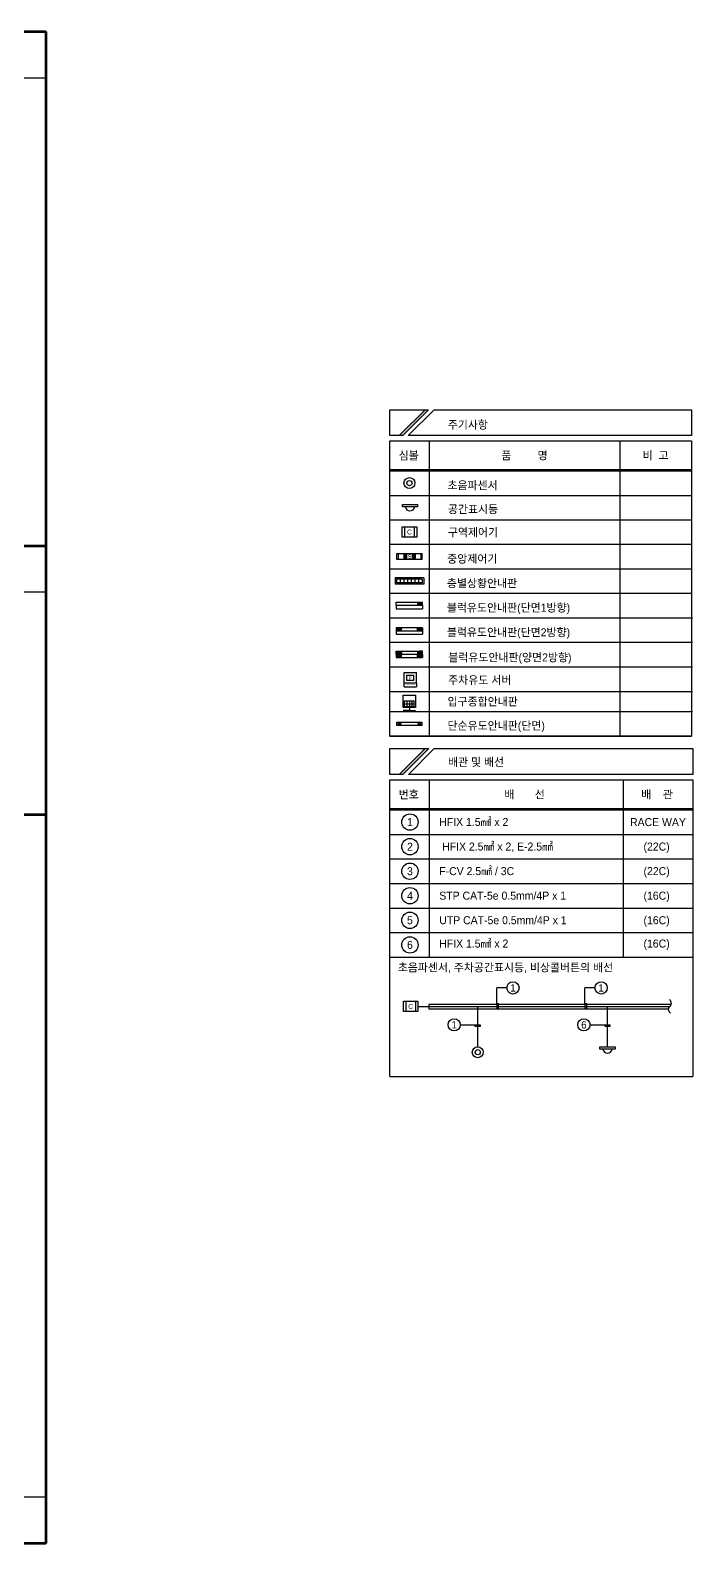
# Model space of a CAD drawing. Header units: millimetres. Extents: x 71114 to 492745, y 89421 to 259745.
# Drawn here: x 418223 to 492745, y 89421 to 259745 of the extents above; entities that cross this region are included whole.
import ezdxf
from ezdxf.enums import TextEntityAlignment as Align

# ---------------------------------------------------------------- set-up
doc = ezdxf.new("R2010")
doc.units = ezdxf.units.MM
doc.header["$LTSCALE"] = 150
for name, color, linetype in [('E-TEXT', 6, 'Continuous'), ('e-text-box', 7, 'Continuous'), ('e-tray', 11, 'Continuous'), ('zone', 1, 'Continuous'), ('유도관제-TEXT', 7, 'Continuous'), ('유도관제-단순유도등(양면)', 2, 'Continuous'), ('유도관제-블럭유도등 단면(2방향)', 2, 'Continuous'), ('유도등', 40, 'Continuous')]:
    doc.layers.add(name, color=color, linetype=linetype)
doc.styles.add('GHS', font='Dotum.ttf', dxfattribs={"width": 0.85})
doc.styles.add('굴림', font='Gulim.ttf')
doc.styles.add('돋움', font='Dotum.ttf')

# ---------------------------------------------------------------- blocks, each defined once
blk = doc.blocks.new('블럭유도등 단면(2방향)')
at = {"layer": '유도관제-블럭유도등 단면(2방향)'}
for p, q in [((1076, 269), (-1076, 269)), ((-1076, 269), (-1076, 0)), ((-1076, 0), (1076, 0)), ((-1076, 0), (-1076, -269)), ((-1057, 249), (-1057, 20)), ((-1057, 249), (-827, 249)), ((-1057, 135), (-827, 135)), ((-1057, 20), (-827, 20)), ((-942, 249), (-942, 20)), ((-827, 249), (-827, 20)), ((-618, 180), (-775, 180)), ((-775, 180), (-697, 44)), ((-697, 44), (-618, 180)), ((651, 56), (651, 213)), ((651, 213), (787, 135)), ((787, 135), (651, 56)), ((1057, 249), (827, 249)), ((827, 249), (827, 20)), ((1057, 135), (827, 135)), ((1057, 20), (827, 20)), ((942, 249), (942, 20)), ((1057, 249), (1057, 20)), ((1076, 269), (1076, 0)), ((1076, 0), (1076, -269)), ((-1076, -269), (1076, -269))]:
    blk.add_line(p, q, dxfattribs=at)
blk = doc.blocks.new('A$C30E346DD')
at = {"layer": '유도등', "ltscale": 0.1}
for p, q in [((1123, 0), (0, 0)), ((197, 701), (197, 1760)), ((197, 1760), (197, 1760)), ((197, 1760), (2042, 1760)), ((197, 1760), (1120, 1760)), ((197, 1230), (2042, 1230)), ((197, 701), (2042, 701)), ((658, 1760), (658, 701)), ((1120, 1760), (1120, 701)), ((1123, 528), (1123, 0)), ((1123, 0), (2245, 0)), ((1581, 1760), (1581, 701)), ((2042, 701), (2042, 1760))]:
    blk.add_line(p, q, dxfattribs=at)
blk.add_lwpolyline([(0, 2839), (2245, 2839), (2245, 528), (0, 528)], close=True, dxfattribs=at)

msp = doc.modelspace()

# ---------------------------------------------------------------- linework, layer by layer
at = {"layer": 'e-text-box'}
for p, q in [((458665, 217073), (463039, 217073)), ((458665, 214169), (458665, 217073)), ((459725, 214169), (462629, 217073)), ((463039, 217073), (460136, 214169)), ((460136, 214169), (458665, 214169)), ((463099, 213558), (463099, 180361)), ((484536, 213558), (484536, 180361)), ((492619, 213558), (492619, 180361)), ((458665, 210347), (492619, 210347)), ((458665, 210194), (492619, 210194)), ((458665, 207442), (492619, 207442)), ((458665, 207442), (492619, 207442)), ((458665, 207442), (492619, 207442)), ((458665, 204690), (492619, 204690)), ((458665, 204690), (492619, 204690)), ((458665, 201938), (492619, 201938)), ((458665, 199187), (492619, 199187)), ((458665, 196435), (492619, 196435)), ((458649, 193673), (492728, 193673)), ((458649, 193673), (492728, 193673)), ((458649, 190911), (492728, 190911)), ((458649, 188148), (492728, 188148)), ((458649, 185386), (492728, 185386)), ((458649, 183113), (492728, 183113)), ((458665, 183113), (492619, 183113)), ((458665, 180361), (492619, 180361)), ((492619, 180361), (458665, 180361)), ((458665, 180361), (492619, 180361)), ((458665, 180361), (492619, 180361)), ((459729, 176063), (462643, 178977)), ((463115, 175449), (463115, 155501)), ((484928, 175449), (484928, 155501)), ((492745, 175449), (492745, 142094)), ((458665, 172227), (492745, 172227)), ((458665, 172073), (492745, 172073)), ((458665, 169311), (492745, 169311)), ((458665, 166549), (492745, 166549)), ((458665, 163787), (492745, 163787)), ((458665, 161025), (492745, 161025)), ((458665, 158263), (492745, 158263)), ((458665, 155501), (492745, 155501)), ((471838, 152042), (470712, 152042)), ((470712, 150243), (470712, 152042)), ((481745, 152042), (480619, 152042)), ((480619, 150243), (480619, 152042)), ((466594, 147892), (468282, 147892)), ((481191, 147892), (482878, 147892)), ((458665, 142094), (492745, 142094)), ((458665, 142094), (492745, 142094)), ((458665, 142094), (492745, 142094))]:
    msp.add_line(p, q, dxfattribs=at)
for points in [[(460752, 214169), (463655, 217073), (492619, 217073), (492619, 214169)], [(458665, 176063), (458665, 178977), (463056, 178977), (460141, 176063)], [(460759, 176063), (463674, 178977), (492745, 178977), (492745, 176063)]]:
    msp.add_lwpolyline(points, close=True, dxfattribs=at)
for points in [[(458665, 180361), (458665, 213558), (492619, 213558)], [(458665, 142094), (458665, 175449), (492745, 175449)]]:
    msp.add_lwpolyline(points, dxfattribs=at)
at = {"layer": 'e-text-box', "elevation": 0}
for points in [[(470712, 150243), (470712, 149683), (470909, 149683), (470909, 150243)], [(480619, 150243), (480619, 149683), (480816, 149683), (480816, 150243)], [(468282, 147892), (468842, 147892), (468842, 147695), (468282, 147695)], [(482878, 147892), (483439, 147892), (483439, 147695), (482878, 147695)]]:
    msp.add_lwpolyline(points, close=True, dxfattribs=at)
at = {"layer": 'e-text-box'}
for centre, radius in [((460934, 170692), 921), ((460934, 167930), 921), ((460934, 165168), 921), ((460934, 162406), 921), ((460934, 159644), 921), ((460934, 156882), 921), ((472526, 152042), 688), ((482433, 152042), 688), ((465906, 147892), 688), ((480503, 147892), 688)]:
    msp.add_circle(centre, radius, dxfattribs=at)
for points in [[(462629, 217073), (463039, 217073), (459725, 214169), (460136, 214169)], [(462643, 178977), (463056, 178977), (459729, 176063), (460141, 176063)]]:
    msp.add_solid(points, dxfattribs=at)
at = {"layer": 'e-tray'}
for p, q in [((490292, 150192), (463057, 150192)), ((463057, 150192), (463057, 149675)), ((463057, 149675), (489999, 149675))]:
    msp.add_line(p, q, dxfattribs=at)
at = {"layer": 'e-tray', "elevation": 0}
msp.add_lwpolyline([(490115, 150736, -0.4935543), (490078, 149881, 0.4546283), (490241, 149217, -0.7370424)], format="xyb", dxfattribs=at)
at = {"layer": 'zone', "color": 7, "const_width": 300}
for points in [[(104178, 259595), (420007, 259595)], [(420007, 259595), (420007, 89571)], [(350644, 240817), (365120, 235873), (365120, 216181), (389220, 216181), (389220, 201761), (420007, 201761)], [(402623, 171527), (420007, 171527)], [(315908, 89571), (420007, 89571)]]:
    msp.add_lwpolyline(points, dxfattribs=at)
at = {"layer": 'zone', "color": 7}
for points in [[(404568, 259595), (420007, 259595), (420007, 254345), (404568, 254345)], [(404568, 201789), (420007, 201789), (420007, 196538), (404568, 196538)], [(404568, 94821), (420007, 94821), (420007, 89571), (404568, 89571)]]:
    msp.add_lwpolyline(points, close=True, dxfattribs=at)
at = {"layer": '유도관제-TEXT', "color": 2}
for p, q in [((460065, 203896), (461699, 203896)), ((460065, 202733), (460065, 203896)), ((461699, 202733), (460065, 202733)), ((460337, 203896), (460337, 202733)), ((461427, 203896), (461427, 202733)), ((461699, 203896), (461699, 202733)), ((459444, 200904), (460403, 200904)), ((459444, 200221), (459444, 200904)), ((460403, 200221), (459444, 200221)), ((459604, 200904), (459604, 200221)), ((460243, 200904), (460243, 200221)), ((460403, 200904), (460403, 200221)), ((460403, 200904), (461361, 200904)), ((460403, 200221), (460403, 200904)), ((461361, 200221), (460403, 200221)), ((460562, 200904), (460562, 200221)), ((461202, 200904), (461202, 200221)), ((461361, 200904), (461361, 200221)), ((461361, 200904), (462319, 200904)), ((461361, 200221), (461361, 200904)), ((462319, 200221), (461361, 200221)), ((461521, 200904), (461521, 200221)), ((462160, 200904), (462160, 200221)), ((462319, 200221), (462319, 200904)), ((462492, 198182), (459272, 198182)), ((459272, 198182), (459272, 197439)), ((462327, 198017), (459437, 198017)), ((459437, 198017), (459437, 197604)), ((462327, 197604), (459437, 197604)), ((459850, 198017), (459850, 197604)), ((460263, 198017), (460263, 197604)), ((460676, 198017), (460676, 197604)), ((461088, 198017), (461088, 197604)), ((461501, 198017), (461501, 197604)), ((461914, 198017), (461914, 197604)), ((462327, 198017), (462327, 197604)), ((462492, 198182), (462492, 197439)), ((462492, 197439), (459272, 197439)), ((459401, 195429), (462363, 195429)), ((459401, 195059), (459401, 195429)), ((462363, 195059), (459401, 195059)), ((459401, 195059), (459401, 194688)), ((459401, 194688), (462363, 194688)), ((461965, 195244), (461778, 195352)), ((461778, 195352), (461778, 195135)), ((461778, 195135), (461965, 195244)), ((462336, 195402), (462020, 195402)), ((462020, 195086), (462020, 195402)), ((462336, 195244), (462020, 195244)), ((462336, 195086), (462020, 195086)), ((462178, 195086), (462178, 195402)), ((462336, 195086), (462336, 195402)), ((462363, 195059), (462363, 195429)), ((462363, 195059), (462363, 194688)), ((459401, 189925), (462363, 189925)), ((459401, 189555), (459401, 189925)), ((462363, 189555), (459401, 189555)), ((459401, 189555), (459401, 189185)), ((459401, 189185), (462363, 189185)), ((459428, 189582), (459428, 189898)), ((459428, 189898), (459744, 189898)), ((459428, 189740), (459744, 189740)), ((459428, 189582), (459744, 189582)), ((459428, 189528), (459428, 189212)), ((459428, 189528), (459744, 189528)), ((459428, 189370), (459744, 189370)), ((459428, 189212), (459744, 189212)), ((459586, 189582), (459586, 189898)), ((459586, 189528), (459586, 189212)), ((459744, 189582), (459744, 189898)), ((459744, 189528), (459744, 189212)), ((459798, 189740), (459986, 189848)), ((459986, 189632), (459798, 189740)), ((459986, 189478), (459798, 189370)), ((459798, 189370), (459986, 189261)), ((459986, 189848), (459986, 189632)), ((459986, 189261), (459986, 189478)), ((461965, 189740), (461778, 189848)), ((461778, 189848), (461778, 189632)), ((461778, 189632), (461965, 189740)), ((461778, 189261), (461778, 189478)), ((461778, 189478), (461965, 189370)), ((461965, 189370), (461778, 189261)), ((462336, 189898), (462020, 189898)), ((462020, 189582), (462020, 189898)), ((462336, 189740), (462020, 189740)), ((462336, 189582), (462020, 189582)), ((462336, 189528), (462020, 189528)), ((462020, 189528), (462020, 189212)), ((462336, 189370), (462020, 189370)), ((462336, 189212), (462020, 189212)), ((462178, 189582), (462178, 189898)), ((462178, 189528), (462178, 189212)), ((462336, 189582), (462336, 189898)), ((462336, 189528), (462336, 189212)), ((462363, 189555), (462363, 189925)), ((462363, 189555), (462363, 189185)), ((460272, 185921), (460272, 187503)), ((461657, 186316), (461657, 187503)), ((460569, 187206), (461360, 187206)), ((460569, 186613), (460569, 187206)), ((461360, 186613), (460569, 186613)), ((461360, 186613), (461360, 187206)), ((461657, 186316), (461657, 185921)), ((460194, 150544), (461827, 150544)), ((460194, 149382), (460194, 150544)), ((460466, 150544), (460466, 149382)), ((461555, 150544), (461555, 149382)), ((461827, 150544), (461827, 149382)), ((461827, 149382), (460194, 149382))]:
    msp.add_line(p, q, dxfattribs=at)
at = {"layer": '유도관제-TEXT', "color": 4}
for p, q in [((461827, 149963), (490171, 149963)), ((468562, 145428), (468562, 149963)), ((483159, 145428), (483159, 149963))]:
    msp.add_line(p, q, dxfattribs=at)
at = {"layer": '유도관제-TEXT', "color": 2}
for points in [[(461786, 206151), (460085, 206151), (460085, 206427), (461786, 206427), (461786, 206151)], [(460272, 187503), (460569, 187503), (461657, 187503)], [(461657, 186316), (460569, 186316), (460272, 186316)], [(460272, 185921), (460569, 185921), (461657, 185921)]]:
    msp.add_lwpolyline(points, dxfattribs=at)
at = {"layer": '유도관제-TEXT', "color": 2, "const_width": 39.5}
msp.add_lwpolyline([(461522, 186119), (460451, 186119)], dxfattribs=at)
at = {"layer": '유도관제-TEXT', "color": 2, "elevation": 0}
msp.add_lwpolyline([(484010, 145153), (482308, 145153), (482308, 145428), (484010, 145428), (484010, 145153)], dxfattribs=at)
at = {"layer": '유도관제-TEXT', "color": 2}
for centre, radius in [((460882, 208818), 619), ((460882, 208818), 289), ((468562, 144809), 619), ((468562, 144809), 289)]:
    msp.add_circle(centre, radius, dxfattribs=at)
for centre in [(460936, 206217), (483159, 145219)]:
    msp.add_arc(centre, 522, 187.26043, 352.73957, dxfattribs=at)
at = {"layer": '유도관제-단순유도등(양면)'}
for p, q in [((459460, 181916), (462304, 181916)), ((459460, 181561), (459460, 181916)), ((462304, 181561), (459460, 181561)), ((459589, 181739), (459769, 181843)), ((459769, 181635), (459589, 181739)), ((459769, 181843), (459769, 181778)), ((459769, 181778), (459925, 181778)), ((459769, 181699), (459769, 181635)), ((459769, 181699), (459925, 181699)), ((459925, 181778), (459925, 181699)), ((461994, 181778), (461838, 181778)), ((461838, 181778), (461838, 181699)), ((461994, 181699), (461838, 181699)), ((462174, 181739), (461994, 181843)), ((461994, 181843), (461994, 181778)), ((461994, 181635), (462174, 181739)), ((461994, 181699), (461994, 181635)), ((462304, 181561), (462304, 181916))]:
    msp.add_line(p, q, dxfattribs=at)

# ---------------------------------------------------------------- block references
at = {"layer": '유도관제-TEXT', "color": 2, "xscale": 1.375951223389523, "yscale": 1.375951223389523, "zscale": 1.375951223389523}
msp.add_blockref('블럭유도등 단면(2방향)', (460882, 192185), dxfattribs=at)
at = {"layer": '유도관제-TEXT', "ltscale": 0.1, "xscale": 0.6054185169311687, "yscale": 0.6054185391813992, "zscale": 0.6054185387941361}
msp.add_blockref('A$C30E346DD', (460189, 183258, 0), dxfattribs=at)

# ---------------------------------------------------------------- texts
at = {"layer": 'E-TEXT', "lineweight": 0, "style": '돋움', "width": 1}
for s, p in [('주기사항', (465194, 214926)), ('초음파센서', (465150, 208112)), ('공간표시등', (465206, 205429)), ('구역제어기', (465206, 202831)), ('중앙제어기', (465128, 199856)), ('층별상황안내판', (465089, 197105)), ('블럭유도안내판(단면1방향)', (465089, 194353)), ('블럭유도안내판(단면2방향)', (465089, 191591)), ('블럭유도안내판(양면2방향)', (465244, 188763)), ('주차유도 서버', (465240, 186214)), ('입구종합안내판', (465162, 183793)), ('단순유도안내판(단면)', (465162, 181086)), ('배관 및 배선', (465218, 176996)), ('HFIX 1.5㎟ x 2', (464234, 170255)), (' HFIX 2.5㎟ x 2, E-2.5㎟', (464234, 167492)), ('(22C)', (487210, 167492)), ('F-CV 2.5㎟ / 3C', (464234, 164730)), ('(22C)', (487210, 164730)), ('STP CAT-5e 0.5mm/4P x 1', (464234, 161968)), ('(16C)', (487210, 161968)), ('UTP CAT-5e 0.5mm/4P x 1', (464234, 159208)), ('(16C)', (487210, 159208)), ('HFIX 1.5㎟ x 2', (464234, 156581)), ('(16C)', (487210, 156581)), ('초음파센서, 주차공간표시등, 비상콜버튼의 배선', (459567, 153890))]:
    msp.add_text(s, height=900, dxfattribs=at).set_placement(p)
for s, p in [('심볼', (460795, 211940)), ('품         명', (473817, 211952)), ('비  고', (488578, 211952)), ('번호', (460803, 173825)), ('배       선', (473835, 173825)), ('배    관', (488739, 173825)), ('1', (460934, 170692)), ('RACE WAY', (488837, 170692)), ('2', (460934, 167930)), ('3', (460934, 165168)), ('4', (460934, 162406)), ('5', (460934, 159644)), ('6', (460934, 156882))]:
    msp.add_text(s, height=900, dxfattribs=at).set_placement(p, align=Align.MIDDLE)
at = {"layer": 'E-TEXT', "style": 'GHS'}
for s, p in [('1', (472526, 152042)), ('1', (482433, 152042)), ('1', (465906, 147892)), ('6', (480503, 147892))]:
    msp.add_text(s, height=826, dxfattribs=at).set_placement(p, align=Align.MIDDLE)
at = {"layer": '유도관제-TEXT', "color": 2, "style": 'GHS'}
for s, height, p in [('C', 550, (460882, 203314)), ('S', 459, (460882, 200562)), ('C', 550, (461011, 149963))]:
    msp.add_text(s, height=height, dxfattribs=at).set_placement(p, align=Align.MIDDLE_CENTER)
at = {"layer": '유도관제-TEXT', "color": 2, "style": '굴림'}
msp.add_text('P', height=367, rotation=0, dxfattribs=at).set_placement((460964, 186910), align=Align.MIDDLE_CENTER)

doc.saveas('drawing.dxf')
